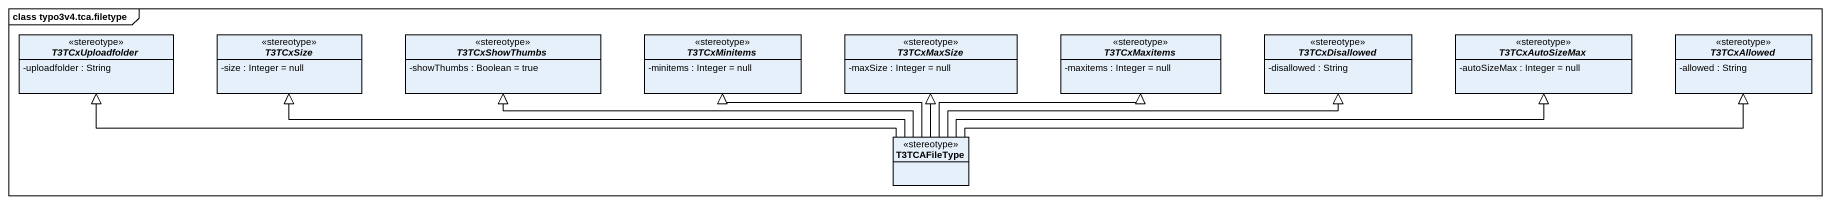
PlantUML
@startuml
mainframe class typo3v4.tca.filetype
hide circle
hide empty members
skinparam classAttributeIconSize 0
abstract class T3TCxUploadfolder <<stereotype>> {
  -uploadfolder : String
}
abstract class T3TCxSize <<stereotype>> {
  -size : Integer = null
}
abstract class T3TCxShowThumbs <<stereotype>> {
  -showThumbs : Boolean = true
}
abstract class T3TCxMinitems <<stereotype>> {
  -minitems : Integer = null
}
abstract class T3TCxMaxSize <<stereotype>> {
  -maxSize : Integer = null
}
abstract class T3TCxMaxitems <<stereotype>> {
  -maxitems : Integer = null
}
abstract class T3TCxDisallowed <<stereotype>> {
  -disallowed : String
}
abstract class T3TCxAutoSizeMax <<stereotype>> {
  -autoSizeMax : Integer = null
}
abstract class T3TCxAllowed <<stereotype>> {
  -allowed : String
}
class T3TCAFileType <<stereotype>>
T3TCAFileType -left-|> T3TCxUploadfolder
T3TCAFileType -left-|> T3TCxSize
T3TCAFileType -left-|> T3TCxShowThumbs
T3TCAFileType -left-|> T3TCxMinitems
T3TCAFileType -up-|> T3TCxMaxSize
T3TCAFileType -right-|> T3TCxMaxitems
T3TCAFileType -right-|> T3TCxDisallowed
T3TCAFileType -right-|> T3TCxAutoSizeMax
T3TCAFileType -right-|> T3TCxAllowed
@enduml
